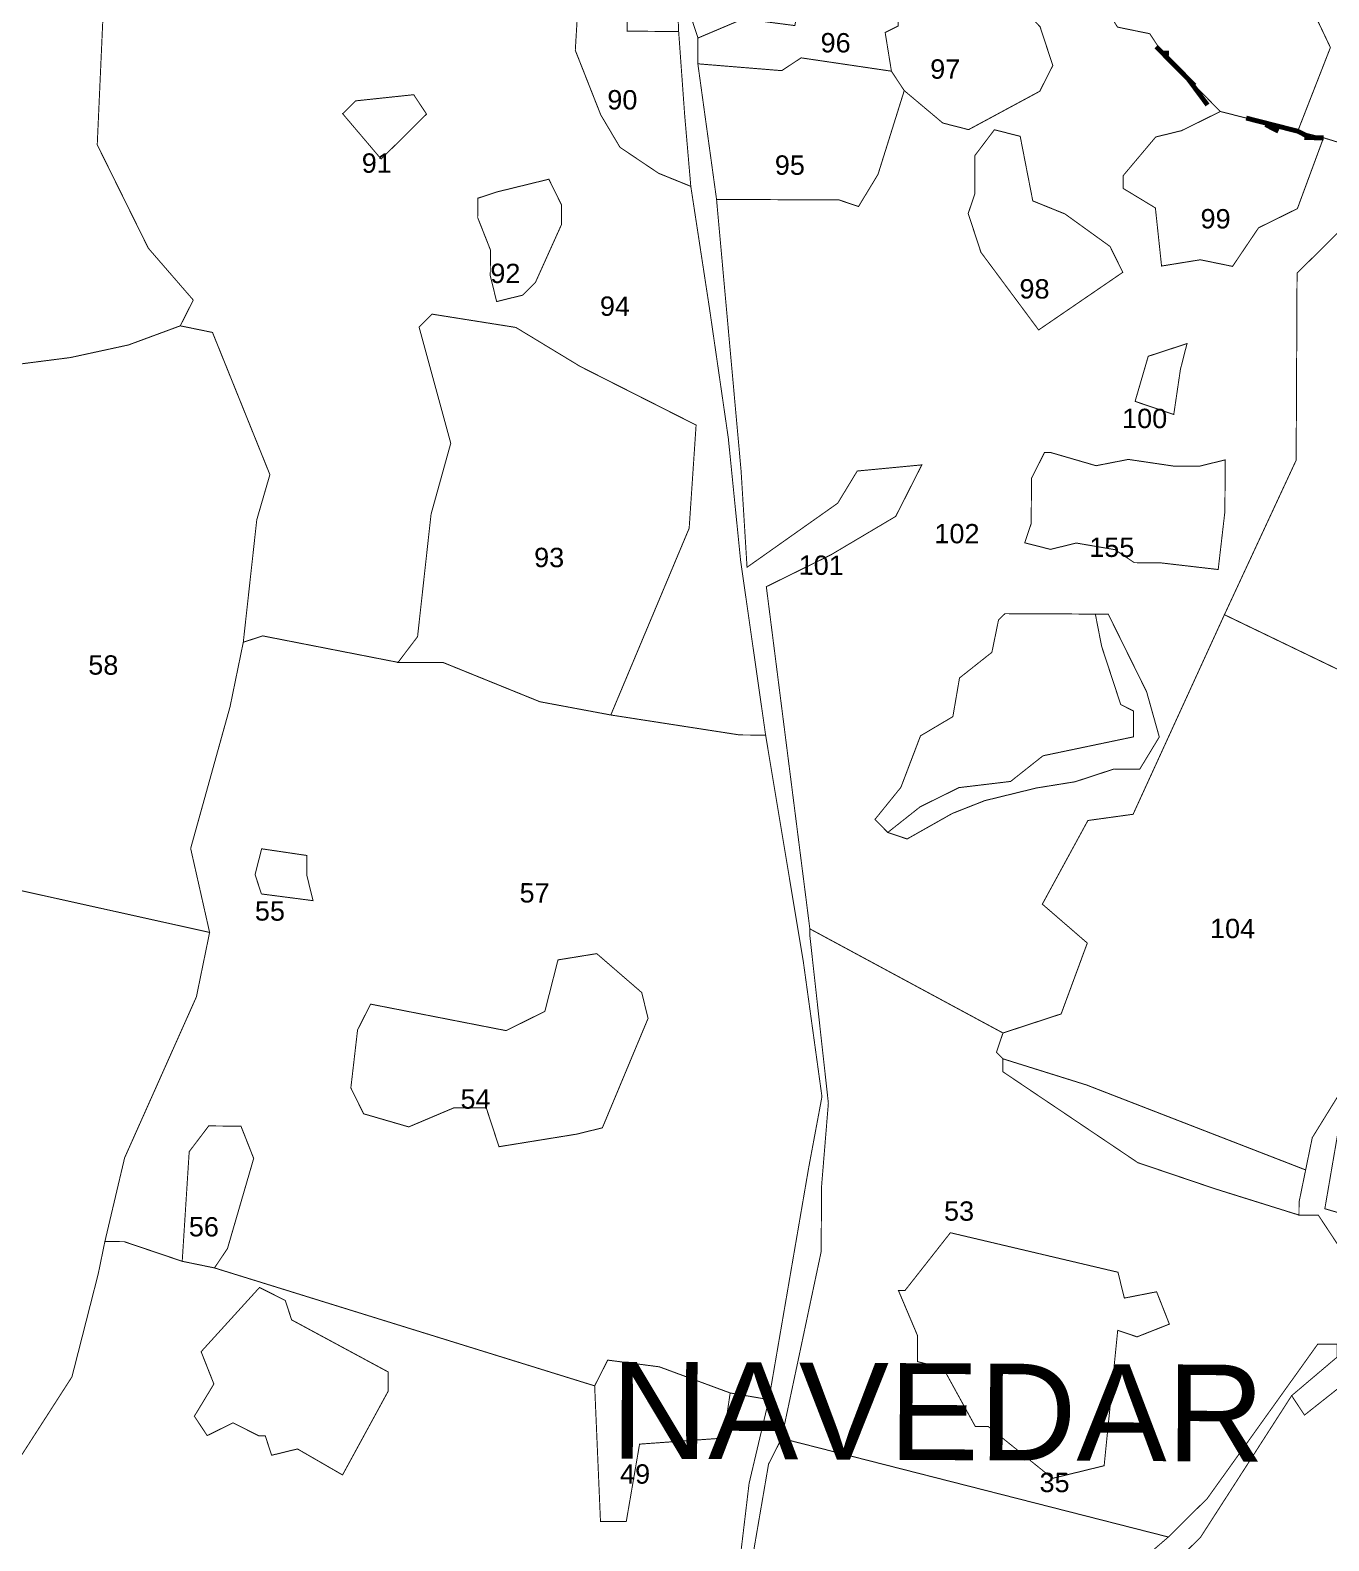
# Model space of a CAD drawing. Header units: metres. Extents: x 318080 to 326887, y 1838772 to 1852662.
# Drawn here: x 322432 to 323244, y 1850140 to 1851085 of the extents above; entities that cross this region are included whole.
import ezdxf

# ---------------------------------------------------------------- set-up
doc = ezdxf.new("R2010")
doc.units = ezdxf.units.M
doc.header["$MEASUREMENT"] = 0
for name, color, linetype in [('SURVEY NO.', 7, 'Continuous'), ('SURVEY PLOT BOUNDARY', 35, 'Continuous'), ('VILLAGE BOUNDARY', 212, 'Continuous'), ('VILLAGE NAME', 3, 'Continuous')]:
    doc.layers.add(name, color=color, linetype=linetype)
doc.styles.add('PDF Arial', font='arial.ttf')
doc.styles.get("Standard").update_dxf_attribs({"font": 'arial.ttf'})

# ---------------------------------------------------------------- blocks, each defined once
blk = doc.blocks.new('22')
at = {"layer": 'SURVEY PLOT BOUNDARY', "lineweight": 18, "const_width": 0.605}
for points in [[(322864.93, 1850034.84), (322881.74, 1850175.97), (322894.09, 1850228.36), (322919, 1850373.48), (322927.28, 1850417.82), (322915.58, 1850502.6), (322892.06, 1850643.92), (322876.45, 1850752.92), (322868.75, 1850829.61), (322857.04, 1850910.36), (322845.31, 1850987.07), (322841.49, 1851031.47), (322837.71, 1851083.93), (322834.1, 1851172.71)], [(322845.81, 1851091.96), (322849.79, 1851079.84), (322849.71, 1851063.7), (322861.4, 1850978.92), (322876.72, 1850809.4), (322880.46, 1850748.87), (322937.13, 1850788.94), (322949.33, 1850809.05), (322989.69, 1850812.89), (322973.4, 1850780.7), (322932.94, 1850756.68), (322892.51, 1850736.71), (322919.71, 1850522.75), (322919.69, 1850518.72), (322931.29, 1850413.76), (322927, 1850361.34), (322926.81, 1850320.99), (322902.04, 1850204.11), (322893.9, 1850188.01), (322881.45, 1850115.45)], [(323281.05, 1851005.14), (323240.77, 1851017.44), (323224.65, 1851021.55), (323245.07, 1851073.9), (323193.16, 1851183.08), (323213.23, 1851162.81), (323237.35, 1851146.56), (323245.4, 1851142.49)], [(322777.49, 1851144.74), (322773.11, 1851072.14), (322789.05, 1851031.72), (322801.05, 1851011.49), (322825.18, 1850995.24), (322845.31, 1850987.07), (322857.04, 1850910.36), (322868.75, 1850829.61), (322876.45, 1850752.92), (322892.06, 1850643.92), (322875.93, 1850643.99), (322795.31, 1850656.49), (322844.28, 1850773.25), (322848.62, 1850837.78), (322776.19, 1850874.44), (322735.97, 1850898.84), (322683.57, 1850907.16), (322675.46, 1850899.13), (322695.28, 1850826.41), (322682.97, 1850782.09), (322674.53, 1850705.48), (322662.35, 1850689.4), (322577.72, 1850705.95), (322565.6, 1850701.97), (322574.04, 1850778.58), (322582.24, 1850806.79), (322546.36, 1850895.72), (322526.22, 1850899.85), (322534.36, 1850915.95), (322506.28, 1850948.36), (322474.32, 1851013.06), (322478.84, 1851113.9)], [(323293.13, 1851001.05), (323224.22, 1850932.8), (323223.66, 1850815.8), (323178.82, 1850719.19), (323121.75, 1850594.4), (323093.49, 1850590.5), (323065.01, 1850538.19), (323093.12, 1850513.85), (323076.78, 1850469.55), (323040.41, 1850457.62), (322919.71, 1850522.75), (322892.51, 1850736.71), (322932.94, 1850756.68), (322973.4, 1850780.7), (322989.69, 1850812.89), (322949.33, 1850809.05), (322937.13, 1850788.94), (322880.46, 1850748.87), (322876.72, 1850809.4), (322861.4, 1850978.92), (322938.04, 1850978.55), (322950.13, 1850974.46), (322962.32, 1850994.58), (322978.71, 1851046.94), (323002.82, 1851026.66), (323018.93, 1851022.54), (323063.42, 1851046.54), (323071.56, 1851062.64), (323063.61, 1851086.88)], [(323112.02, 1851086.65), (323132.17, 1851082.52), (323140.18, 1851070.37), (323176.3, 1851033.89), (323152.04, 1851021.9), (323135.89, 1851017.95), (323115.6, 1850993.84), (323115.57, 1850985.77), (323135.68, 1850973.57), (323139.54, 1850937.24), (323163.76, 1850941.16), (323183.91, 1850937.03), (323200.16, 1850961.15), (323224.42, 1850973.14), (323240.77, 1851017.44), (323281.05, 1851005.14)], [(323263.34, 1850678.44), (323178.82, 1850719.19), (323223.66, 1850815.8), (323224.22, 1850932.8), (323293.13, 1851001.05)], [(323253.54, 1850319.42), (323237.52, 1850343.7), (323225.42, 1850343.76), (323225.46, 1850351.83), (323229.59, 1850371.98), (323233.72, 1850392.14), (323278.44, 1850464.54)], [(323249.88, 1850396.09), (323241.58, 1850347.72), (323269.77, 1850339.51)], [(322397, 1850872.23), (322457.55, 1850880.01), (322493.89, 1850887.9), (322526.22, 1850899.85), (322546.36, 1850895.72), (322582.24, 1850806.79), (322574.04, 1850778.58), (322565.6, 1850701.97), (322557.34, 1850661.67), (322532.71, 1850573.03), (322544.56, 1850520.52), (322302.79, 1850574.13)], [(322302.79, 1850574.13), (322544.56, 1850520.52), (322536.3, 1850480.22), (322491.44, 1850379.57), (322479.09, 1850327.18), (322474.96, 1850307.03), (322458.51, 1850242.56), (322401.61, 1850154.07)], [(322340.95, 1850122.09), (322401.61, 1850154.07), (322458.51, 1850242.56), (322474.96, 1850307.03), (322479.09, 1850327.18), (322491.19, 1850327.12), (322527.43, 1850314.85), (322547.58, 1850310.71), (322785.22, 1850236.95), (322788.85, 1850152.21), (322804.98, 1850152.13), (322813.28, 1850200.51), (322865.74, 1850204.29), (322869.91, 1850232.51), (322894.09, 1850228.36), (322881.74, 1850175.97), (322864.93, 1850034.84)], [(323111.37, 1850114.35), (323143.78, 1850142.43), (323168.1, 1850166.52), (323237.13, 1850263.02), (323249.24, 1850262.96), (323249.2, 1850254.89), (323220.84, 1850230.82), (323163.94, 1850142.34), (323139.63, 1850118.25)], [(322881.45, 1850115.45), (322893.9, 1850188.01), (322902.04, 1850204.11), (323143.78, 1850142.43), (323111.37, 1850114.35)], [(323139.63, 1850118.25), (323163.94, 1850142.34), (323220.84, 1850230.82), (323228.85, 1850218.68), (323249.1, 1850234.72), (323305.53, 1850226.38), (323305.46, 1850210.24), (323317.44, 1850185.98), (323329.39, 1850153.64), (323337.28, 1850117.29)]]:
    blk.add_lwpolyline(points, dxfattribs=at)
for points in [[(322894.68, 1851188.55), (322906.71, 1851172.36), (322926.87, 1851172.26), (322910.33, 1851087.62), (322878.08, 1851091.81), (322849.79, 1851079.84), (322845.81, 1851091.96), (322834.27, 1851209.02), (322850.43, 1851212.97), (322858.5, 1851212.94), (322862.35, 1851176.61), (322870.38, 1851168.5), (322886.58, 1851180.52)], [(323245.07, 1851073.9), (323224.65, 1851021.55), (323176.3, 1851033.89), (323140.18, 1851070.37), (323132.17, 1851082.52), (323112.02, 1851086.65), (323084, 1851131.16), (323059.95, 1851163.55), (323064.06, 1851179.67), (323136.69, 1851183.36), (323173.05, 1851195.28), (323193.16, 1851183.08)], [(322837.71, 1851083.93), (322805.44, 1851084.09), (322805.57, 1851112.33), (322797.52, 1851116.4), (322797.6, 1851132.54), (322813.74, 1851132.46), (322817.93, 1851164.72), (322826.11, 1851188.88), (322834.1, 1851172.71)], [(322947, 1851164.1), (322946.95, 1851151.99), (322950.9, 1851135.84), (322971.07, 1851135.74), (322975.08, 1851131.69), (322979.04, 1851115.53), (322974.95, 1851103.44), (322974.87, 1851087.31), (322966.78, 1851083.31), (322970.7, 1851059.09), (322914.27, 1851067.43), (322902.13, 1851059.42), (322849.71, 1851063.7), (322849.79, 1851079.84), (322878.08, 1851091.81), (322910.33, 1851087.62), (322926.87, 1851172.26)], [(323039.78, 1851163.65), (323039.74, 1851155.58), (323039.49, 1851103.13), (323055.58, 1851094.99), (323063.61, 1851086.88), (323071.56, 1851062.64), (323063.42, 1851046.54), (323018.93, 1851022.54), (323002.82, 1851026.66), (322978.71, 1851046.94), (322970.7, 1851059.09), (322966.78, 1851083.31), (322974.87, 1851087.31), (322974.95, 1851103.44), (322979.04, 1851115.53), (322991.16, 1851119.5), (323027.68, 1851163.71)], [(322797.6, 1851132.54), (322797.52, 1851116.4), (322805.57, 1851112.33), (322805.44, 1851084.09), (322837.71, 1851083.93), (322841.49, 1851031.47), (322845.31, 1850987.07), (322825.18, 1850995.24), (322801.05, 1851011.49), (322789.05, 1851031.72), (322773.11, 1851072.14), (322777.49, 1851144.74), (322789.61, 1851148.72), (322805.75, 1851148.64)], [(322526.22, 1850899.85), (322493.89, 1850887.9), (322457.55, 1850880.01), (322397, 1850872.23), (322364.61, 1850848.18), (322324.26, 1850844.34), (322295.92, 1850824.3), (322259.68, 1850836.58), (322211.24, 1850828.74), (322170.8, 1850808.77), (322147.1, 1850913.78), (322171.33, 1850917.69), (322179.47, 1850933.79), (322147.34, 1850962.19), (322151.47, 1850982.34), (322119.35, 1851014.77), (322099.17, 1851010.83), (322095.29, 1851043.13), (322139.68, 1851046.95), (322478.84, 1851113.9), (322474.32, 1851013.06), (322506.28, 1850948.36), (322534.36, 1850915.95)], [(322970.7, 1851059.09), (322978.71, 1851046.94), (322962.32, 1850994.58), (322950.13, 1850974.46), (322938.04, 1850978.55), (322861.4, 1850978.92), (322849.71, 1851063.7), (322902.13, 1851059.42), (322914.27, 1851067.43)], [(322627.7, 1851032.5), (322635.81, 1851040.53), (322672.13, 1851044.39), (322680.14, 1851032.24), (322651.77, 1851004.14)], [(322627.7, 1851032.5), (322651.77, 1851004.14), (322680.14, 1851032.24), (322672.13, 1851044.39), (322635.81, 1851040.53)], [(323200.16, 1850961.15), (323183.91, 1850937.03), (323163.76, 1850941.16), (323139.54, 1850937.24), (323135.68, 1850973.57), (323115.57, 1850985.77), (323115.6, 1850993.84), (323135.89, 1851017.95), (323152.04, 1851021.9), (323176.3, 1851033.89), (323224.65, 1851021.55), (323240.77, 1851017.44), (323224.42, 1850973.14)], [(323115.31, 1850933.32), (323062.7, 1850897.27), (323026.63, 1850945.85), (323018.68, 1850970.1), (323022.77, 1850982.18), (323022.89, 1851006.39), (323035.07, 1851022.47), (323051.18, 1851018.35), (323059.05, 1850977.97), (323079.18, 1850969.81), (323107.32, 1850949.5), (323111.32, 1850941.41)], [(323022.77, 1850982.18), (323018.68, 1850970.1), (323026.63, 1850945.85), (323062.7, 1850897.27), (323115.31, 1850933.32), (323111.32, 1850941.41), (323107.32, 1850949.5), (323079.18, 1850969.81), (323059.05, 1850977.97), (323051.18, 1851018.35), (323035.07, 1851022.47), (323022.89, 1851006.39)], [(322712.16, 1850979.64), (322724.28, 1850983.62), (322756.58, 1850991.53), (322764.57, 1850975.36), (322764.52, 1850963.25), (322748.21, 1850927.02), (322740.1, 1850918.99), (322723.95, 1850915.03), (322719.99, 1850931.19), (322720.07, 1850947.33), (322712.1, 1850967.54)], [(322712.16, 1850979.64), (322712.1, 1850967.54), (322720.07, 1850947.33), (322719.99, 1850931.19), (322723.95, 1850915.03), (322740.1, 1850918.99), (322748.21, 1850927.02), (322764.52, 1850963.25), (322764.57, 1850975.36), (322756.58, 1850991.53), (322724.28, 1850983.62)], [(322795.31, 1850656.49), (322750.98, 1850664.77), (322690.59, 1850689.27), (322662.35, 1850689.4), (322674.53, 1850705.48), (322682.97, 1850782.09), (322695.28, 1850826.41), (322675.46, 1850899.13), (322683.57, 1850907.16), (322735.97, 1850898.84), (322776.19, 1850874.44), (322848.62, 1850837.78), (322844.28, 1850773.25)], [(323131.2, 1850880.8), (323155.44, 1850888.75), (323151.33, 1850872.63), (323147.16, 1850844.41), (323122.99, 1850852.6)], [(323122.99, 1850852.6), (323147.16, 1850844.41), (323151.33, 1850872.63), (323155.44, 1850888.75), (323131.2, 1850880.8)], [(323066.36, 1850820.59), (323058.22, 1850804.49), (323058.14, 1850788.36), (323058.08, 1850776.25), (323053.99, 1850764.17), (323070.11, 1850760.06), (323086.26, 1850764.01), (323110.44, 1850759.86), (323122.51, 1850751.74), (323138.64, 1850751.66), (323174.93, 1850747.45), (323179.13, 1850783.74), (323179.29, 1850816.01), (323163.14, 1850812.06), (323147, 1850812.14), (323118.78, 1850816.31), (323098.6, 1850812.37), (323070.4, 1850820.57)], [(323174.93, 1850747.45), (323138.64, 1850751.66), (323122.51, 1850751.74), (323110.44, 1850759.86), (323086.26, 1850764.01), (323070.11, 1850760.06), (323053.99, 1850764.17), (323058.08, 1850776.25), (323058.14, 1850788.36), (323058.22, 1850804.49), (323066.36, 1850820.59), (323070.4, 1850820.57), (323098.6, 1850812.37), (323118.78, 1850816.31), (323147, 1850812.14), (323163.14, 1850812.06), (323179.29, 1850816.01), (323179.13, 1850783.74)], [(322968.41, 1850583.03), (322980.49, 1850578.94), (323008.81, 1850594.94), (323029.01, 1850602.91), (323061.32, 1850610.83), (323085.54, 1850614.74), (323109.78, 1850622.7), (323125.92, 1850622.62), (323138.12, 1850642.73), (323130.19, 1850671.01), (323106.22, 1850719.54), (323098.15, 1850719.58), (323041.68, 1850719.85), (323037.62, 1850715.84), (323033.49, 1850695.68), (323013.25, 1850679.64), (323009.1, 1850655.46), (322988.87, 1850643.45), (322976.61, 1850611.23), (322960.38, 1850591.14)], [(322968.41, 1850583.03), (322960.38, 1850591.14), (322976.61, 1850611.23), (322988.87, 1850643.45), (323009.1, 1850655.46), (323013.25, 1850679.64), (323033.49, 1850695.68), (323037.62, 1850715.84), (323041.68, 1850719.85), (323098.15, 1850719.58), (323102.09, 1850699.39), (323114.01, 1850663.02), (323122.06, 1850658.95), (323121.98, 1850642.81), (323065.45, 1850630.98), (323045.21, 1850614.94), (323012.92, 1850611.06), (322988.66, 1850599.07)], [(323098.15, 1850719.58), (323106.22, 1850719.54), (323130.19, 1850671.01), (323138.12, 1850642.73), (323125.92, 1850622.62), (323109.78, 1850622.7), (323085.54, 1850614.74), (323061.32, 1850610.83), (323029.01, 1850602.91), (323008.81, 1850594.94), (322980.49, 1850578.94), (322968.41, 1850583.03), (322988.66, 1850599.07), (323012.92, 1850611.06), (323045.21, 1850614.94), (323065.45, 1850630.98), (323121.98, 1850642.81), (323122.06, 1850658.95), (323114.01, 1850663.02), (323102.09, 1850699.39)], [(323363.95, 1850629.54), (323351.75, 1850609.43), (323331.35, 1850561.11), (323315.12, 1850541.02), (323298.86, 1850516.89), (323282.5, 1850468.56), (323278.44, 1850464.54), (323233.72, 1850392.14), (323229.59, 1850371.98), (323092.7, 1850425.09), (323040.34, 1850441.48), (323036.32, 1850445.53), (323040.41, 1850457.62), (323076.78, 1850469.55), (323093.12, 1850513.85), (323065.01, 1850538.19), (323093.49, 1850590.5), (323121.75, 1850594.4), (323178.82, 1850719.19), (323263.34, 1850678.44)], [(322662.35, 1850689.4), (322690.59, 1850689.27), (322750.98, 1850664.77), (322795.31, 1850656.49), (322875.93, 1850643.99), (322892.06, 1850643.92), (322915.58, 1850502.6), (322927.28, 1850417.82), (322919, 1850373.48), (322894.09, 1850228.36), (322869.91, 1850232.51), (322825.62, 1850248.86), (322793.37, 1850253.05), (322785.22, 1850236.95), (322547.58, 1850310.71), (322555.71, 1850322.78), (322572.11, 1850379.18), (322564.14, 1850399.39), (322543.98, 1850399.49), (322531.8, 1850383.41), (322527.43, 1850314.85), (322491.19, 1850327.12), (322479.09, 1850327.18), (322491.44, 1850379.57), (322536.3, 1850480.22), (322544.56, 1850520.52), (322532.71, 1850573.03), (322557.34, 1850661.67), (322565.6, 1850701.97), (322577.72, 1850705.95)], [(322577.08, 1850572.81), (322605.3, 1850568.64), (322605.24, 1850556.54), (322609.2, 1850540.38), (322576.94, 1850544.57), (322572.97, 1850556.69)], [(322577.08, 1850572.81), (322572.97, 1850556.69), (322576.94, 1850544.57), (322609.2, 1850540.38), (322605.24, 1850556.54), (322605.3, 1850568.64)], [(323342.46, 1850355.3), (323334.25, 1850327.1), (323269.77, 1850339.51), (323241.58, 1850347.72), (323249.88, 1850396.09), (323294.6, 1850468.5), (323302.76, 1850488.63), (323306.93, 1850516.85), (323339.4, 1850557.04), (323339.26, 1850528.8), (323351.32, 1850520.67), (323359.33, 1850508.53), (323351.19, 1850492.43), (323355.14, 1850476.27), (323367.17, 1850460.08), (323367.07, 1850439.91), (323342.63, 1850391.61), (323346.53, 1850363.35)], [(323237.52, 1850343.7), (323253.54, 1850319.42), (323269.62, 1850307.24), (323285.68, 1850291.02), (323309.78, 1850270.74), (323309.72, 1850258.63), (323249.24, 1850262.96), (323237.13, 1850263.02), (323168.1, 1850166.52), (323143.78, 1850142.43), (322902.04, 1850204.11), (322926.81, 1850320.99), (322927, 1850361.34), (322931.29, 1850413.76), (322919.69, 1850518.72), (322919.71, 1850522.75), (323040.41, 1850457.62), (323036.32, 1850445.53), (323040.34, 1850441.48), (323040.3, 1850433.41), (323100.61, 1850392.78), (323124.73, 1850376.52), (323173.06, 1850360.15), (323225.42, 1850343.76)], [(322645.19, 1850475.66), (322729.82, 1850459.11), (322754.08, 1850471.1), (322762.3, 1850503.33), (322786.52, 1850507.25), (322814.64, 1850482.91), (322818.6, 1850466.75), (322790.03, 1850398.31), (322773.88, 1850394.35), (322725.43, 1850386.51), (322717.48, 1850410.76), (322697.32, 1850410.86), (322669.02, 1850398.89), (322640.82, 1850407.09), (322632.83, 1850423.27), (322637.04, 1850459.56)], [(322645.19, 1850475.66), (322637.04, 1850459.56), (322632.83, 1850423.27), (322640.82, 1850407.09), (322669.02, 1850398.89), (322697.32, 1850410.86), (322717.48, 1850410.76), (322725.43, 1850386.51), (322773.88, 1850394.35), (322790.03, 1850398.31), (322818.6, 1850466.75), (322814.64, 1850482.91), (322786.52, 1850507.25), (322762.3, 1850503.33), (322754.08, 1850471.1), (322729.82, 1850459.11)], [(323229.59, 1850371.98), (323225.46, 1850351.83), (323225.42, 1850343.76), (323173.06, 1850360.15), (323124.73, 1850376.52), (323100.61, 1850392.78), (323040.3, 1850433.41), (323040.34, 1850441.48), (323092.7, 1850425.09)], [(322547.58, 1850310.71), (322527.43, 1850314.85), (322531.8, 1850383.41), (322543.98, 1850399.49), (322564.14, 1850399.39), (322572.11, 1850379.18), (322555.71, 1850322.78)], [(323003.1, 1850248.01), (323023.1, 1850211.6), (323031.16, 1850211.56), (323071.34, 1850179.09), (323103.65, 1850187), (323112.13, 1850271.69), (323124.21, 1850267.59), (323144.42, 1850275.57), (323136.45, 1850295.78), (323116.26, 1850291.84), (323112.3, 1850308), (323007.54, 1850332.71), (322979.13, 1850296.53), (322975.1, 1850296.55), (322987.06, 1850268.25), (322986.99, 1850252.12)], [(323071.34, 1850179.09), (323031.16, 1850211.56), (323023.1, 1850211.6), (323003.1, 1850248.01), (322986.99, 1850252.12), (322987.06, 1850268.25), (322975.1, 1850296.55), (322979.13, 1850296.53), (323007.54, 1850332.71), (323112.3, 1850308), (323116.26, 1850291.84), (323136.45, 1850295.78), (323144.42, 1850275.57), (323124.21, 1850267.59), (323112.13, 1850271.69), (323103.65, 1850187)], [(322535.03, 1850217.98), (322543.04, 1850205.84), (322559.22, 1850213.83), (322575.31, 1850205.69), (322579.35, 1850205.67), (322583.32, 1850193.54), (322599.48, 1850197.5), (322627.64, 1850181.23), (322656.12, 1850233.54), (322656.18, 1850245.64), (322595.83, 1850278.21), (322591.86, 1850290.33), (322575.76, 1850298.48), (322539.26, 1850258.31), (322547.23, 1850238.1)], [(322627.64, 1850181.23), (322599.48, 1850197.5), (322583.32, 1850193.54), (322579.35, 1850205.67), (322575.31, 1850205.69), (322559.22, 1850213.83), (322543.04, 1850205.84), (322535.03, 1850217.98), (322547.23, 1850238.1), (322539.26, 1850258.31), (322575.76, 1850298.48), (322591.86, 1850290.33), (322595.83, 1850278.21), (322656.18, 1850245.64), (322656.12, 1850233.54)], [(322869.91, 1850232.51), (322865.74, 1850204.29), (322813.28, 1850200.51), (322804.98, 1850152.13), (322788.85, 1850152.21), (322785.22, 1850236.95), (322793.37, 1850253.05), (322825.62, 1850248.86)], [(323362.14, 1850254.35), (323398.43, 1850250.14), (323402.44, 1850246.08), (323402.38, 1850233.98), (323394.24, 1850217.88), (323361.93, 1850209.97), (323325.7, 1850226.28), (323317.63, 1850226.32), (323305.53, 1850226.38), (323249.1, 1850234.72), (323228.85, 1850218.68), (323220.84, 1850230.82), (323249.2, 1850254.89), (323281.45, 1850250.7), (323305.61, 1850242.51)]]:
    blk.add_lwpolyline(points, close=True, dxfattribs=at)
at = {"layer": 'VILLAGE BOUNDARY', "lineweight": 50, "const_width": 3.03}
for points in [[(323136.16, 1851074.43), (323140.18, 1851070.37), (323144.21, 1851070.35)], [(323168.26, 1851037.96), (323156.23, 1851054.16), (323140.18, 1851070.37)], [(323152.22, 1851058.21), (323160.25, 1851050.1)], [(323192.42, 1851029.78), (323208.54, 1851025.67), (323224.65, 1851021.55), (323232.7, 1851017.48)], [(323212.55, 1851021.61), (323204.5, 1851025.69)], [(323240.77, 1851017.44), (323228.67, 1851017.5)]]:
    blk.add_lwpolyline(points, dxfattribs=at)
at = {"layer": 'SURVEY NO.', "char_height": 12.102, "attachment_point": 7, "rotation": 359.72418, "style": 'PDF Arial'}
for s, insert in [('96', (322926.39, 1851070.71)), ('97', (322994.88, 1851054.24)), ('90', (322793.1, 1851035.04)), ('91', (322639.62, 1850995.44)), ('95', (322897.78, 1850994.19)), ('99', (323163.85, 1850960.64)), ('92', (322719.97, 1850926.46)), ('98', (323050.69, 1850916.8)), ('94', (322788.44, 1850905.96)), ('100', (323114.84, 1850835.81)), ('102', (322997.52, 1850763.75)), ('93', (322747.35, 1850748.82)), ('155', (323094.29, 1850755.21)), ('101', (322912.71, 1850743.99)), ('58', (322468.69, 1850681.57)), ('57', (322738.27, 1850539.07)), ('55', (322572.83, 1850527.76)), ('104', (323169.78, 1850516.82)), ('54', (322701.35, 1850410.14)), ('53', (323003.54, 1850340.1)), ('56', (322531.54, 1850330.27)), ('49', (322801.06, 1850175.67)), ('35', (323063.23, 1850170.37))]:
    blk.add_mtext(s, dxfattribs=dict(at, insert=insert))
at = {"layer": 'VILLAGE NAME', "insert": (322795.09, 1850191.52), "char_height": 60.511, "attachment_point": 7, "rotation": 359.72418}
blk.add_mtext('NAVEDAR', dxfattribs=at)

msp = doc.modelspace()

# ---------------------------------------------------------------- block references
msp.add_blockref('22', (0, 0))

doc.saveas('drawing.dxf')
